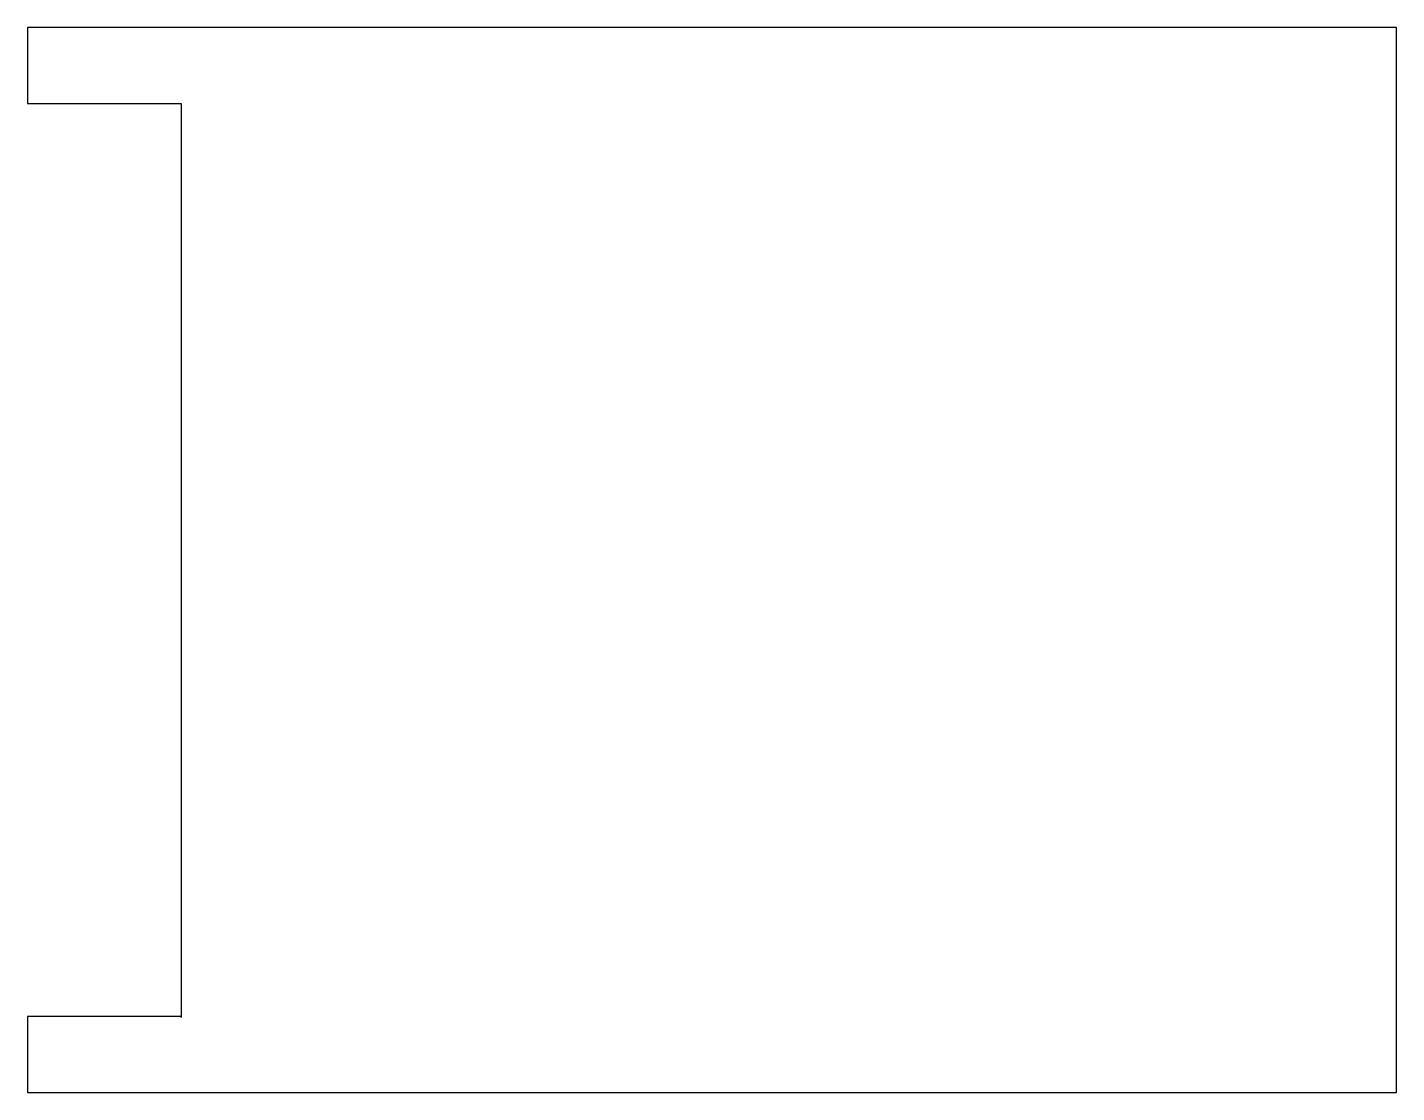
# Model space of a CAD drawing. Header units: centimetres. Extents: x -8.6 to 8.6, y -6.7 to 6.7.
import ezdxf

# ---------------------------------------------------------------- set-up
doc = ezdxf.new("R2010")
doc.units = ezdxf.units.CM
doc.header["$MEASUREMENT"] = 0
doc.layers.add('Camada 1', color=7, linetype='Continuous')

msp = doc.modelspace()

# ---------------------------------------------------------------- linework, layer by layer
at = {"layer": 'Camada 1'}
msp.add_open_spline([(-6.66029, -5.72882), (-6.66029, -5.72882), (-6.66029, 5.70009), (-6.66029, 5.70009), (-6.66029, 5.70009), (-6.66029, 5.70009), (-6.66029, 5.71226), (-6.66029, 5.71226), (-6.66029, 5.71226), (-6.66029, 5.71226), (-8.57929, 5.71226), (-8.57929, 5.71226), (-8.57929, 5.71226), (-8.57929, 5.71226), (-8.58691, 5.71223), (-8.58691, 5.71223), (-8.58691, 5.71223), (-8.58691, 5.71223), (-8.58691, 6.66479), (-8.58691, 6.66479), (-8.58691, 6.66479), (-8.58691, 6.66479), (8.55809, 6.66479), (8.55809, 6.66479), (8.55809, 6.66479), (8.55809, 6.66479), (8.55809, -6.67024), (8.55809, -6.67024), (8.55809, -6.67024), (8.55809, -6.67024), (-8.58691, -6.67024), (-8.58691, -6.67024), (-8.58691, -6.67024), (-8.58691, -6.67024), (-8.58691, -5.71771), (-8.58691, -5.71771), (-8.58691, -5.71771), (-8.58691, -5.71771), (-8.57929, -5.71771), (-8.57929, -5.71771), (-8.57929, -5.71771), (-8.57929, -5.71771), (-6.66029, -5.71771), (-6.66029, -5.71771), (-6.66029, -5.71771), (-6.66029, -5.71771), (-6.66029, -5.72882), (-6.66029, -5.72882)], degree=3, knots=[0, 0, 0, 0, 0.07692308, 0.07692308, 0.07692308, 0.07692308, 0.15384615, 0.15384615, 0.15384615, 0.15384615, 0.23076923, 0.23076923, 0.23076923, 0.23076923, 0.30769231, 0.30769231, 0.30769231, 0.30769231, 0.38461538, 0.38461538, 0.38461538, 0.38461538, 0.46153846, 0.46153846, 0.46153846, 0.46153846, 0.53846154, 0.53846154, 0.53846154, 0.53846154, 0.61538462, 0.61538462, 0.61538462, 0.61538462, 0.69230769, 0.69230769, 0.69230769, 0.69230769, 0.76923077, 0.76923077, 0.76923077, 0.76923077, 0.84615385, 0.84615385, 0.84615385, 0.84615385, 1, 1, 1, 1], dxfattribs=at)

doc.saveas('drawing.dxf')
